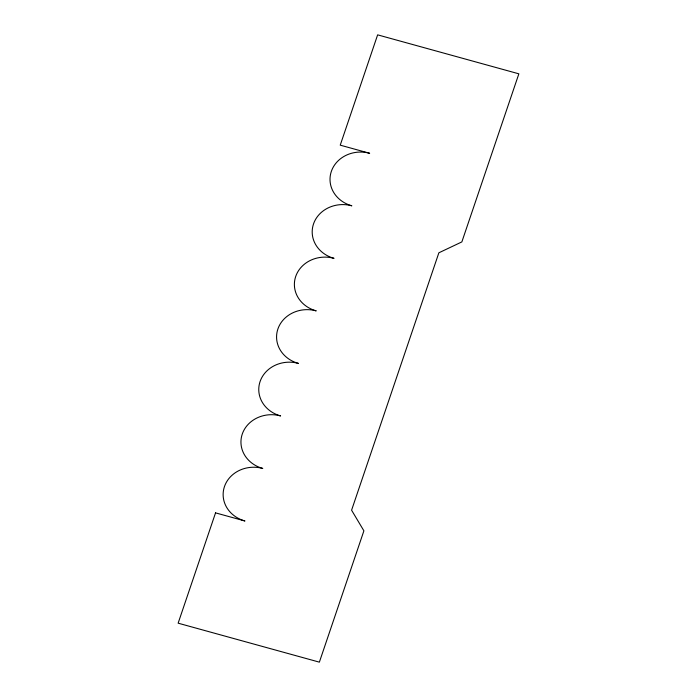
<?xml version="1.0" encoding="UTF-8"?>
<svg xmlns="http://www.w3.org/2000/svg" width="697" height="697" viewBox="0 0 697 697"><rect width="100%" height="100%" fill="white"/><g stroke="black" fill="none" stroke-linecap="round" stroke-linejoin="round"><path stroke-width="1.05" d="M215.547 512.87L178.136 623.179L319.365 662.15L363.895 530.826L351.584 510.195L438.866 252.802L461.858 241.911L518.864 73.821L377.635 34.85L340.232 145.159L369.654 153.279A30.746 27.488 1.5 0 0 331.328 171.427A30.746 27.488 1.5 0 0 351.837 205.807A30.746 27.488 1.5 0 0 313.511 223.955A30.746 27.488 1.5 0 0 334.029 258.343A30.746 27.488 1.5 0 0 295.702 276.482A30.746 27.488 1.5 0 0 316.211 310.871A30.746 27.488 1.5 0 0 277.885 329.01A30.746 27.488 1.5 0 0 298.403 363.398A30.746 27.488 1.5 0 0 260.077 381.547A30.746 27.488 1.5 0 0 280.595 415.926A30.746 27.488 1.5 0 0 242.26 434.074A30.746 27.488 1.5 0 0 262.778 468.454A30.746 27.488 1.5 0 0 224.451 486.602A30.746 27.488 1.5 0 0 244.969 520.99L215.547 512.87"/></g></svg>
